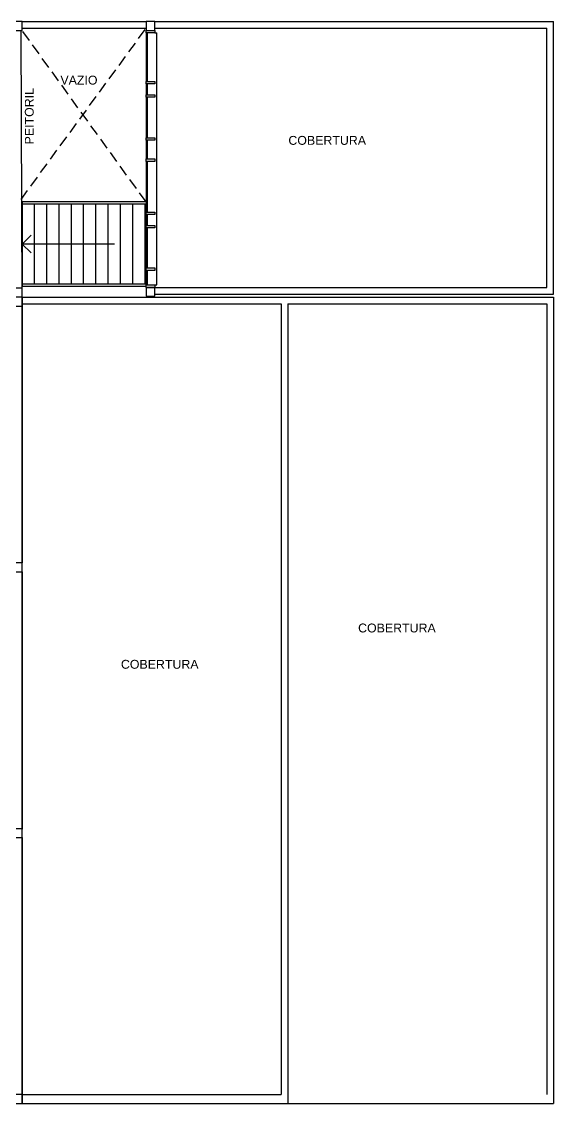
# Model space of a CAD drawing. Header units: millimetres. Extents: x 2280 to 2568, y 1267 to 1403.
# Drawn here: x 2312.22 to 2324.23, y 1266.86 to 1291.28 of the extents above; entities that cross this region are included whole.
import ezdxf

# ---------------------------------------------------------------- set-up
doc = ezdxf.new("R2010")
doc.units = ezdxf.units.MM
doc.linetypes.add('HIDDEN', pattern=[0.375, 0.25, -0.125])
for name, color, linetype in [('1', 1, 'Continuous'), ('ALV', 2, 'Continuous'), ('ALVENARIA', 2, 'Continuous'), ('ESQ', 1, 'Continuous'), ('ESQUADRIAS', 1, 'Continuous'), ('ESTRUT', 2, 'Continuous'), ('PISO', 1, 'Continuous'), ('PL-Áreas-Depto', 2, 'Continuous'), ('PROJ', 1, 'HIDDEN')]:
    doc.layers.add(name, color=color, linetype=linetype)
doc.styles.get("Standard").update_dxf_attribs({"font": 'arial.ttf'})

msp = doc.modelspace()

# ---------------------------------------------------------------- linework, layer by layer
at = {"layer": '1'}
msp.add_lwpolyline([(2314.315, 1286.258), (2312.232, 1286.258), (2312.435, 1286.461), (2312.232, 1286.258), (2312.435, 1286.056)], dxfattribs=at)
at = {"layer": 'ALV'}
for p, q in [((2312.232, 1291.278), (2315.032, 1291.278)), ((2312.232, 1291.128), (2315.032, 1291.128)), ((2315.232, 1291.278), (2324.232, 1291.278)), ((2315.232, 1291.128), (2324.082, 1291.128)), ((2324.082, 1285.278), (2324.082, 1291.128)), ((2324.232, 1285.128), (2324.232, 1291.278)), ((2312.232, 1285.278), (2312.232, 1285.278)), ((2315.032, 1285.278), (2324.082, 1285.278)), ((2315.032, 1285.278), (2315.032, 1285.128)), ((2312.232, 1285.058), (2318.231, 1285.058)), ((2312.232, 1285.058), (2312.232, 1284.858)), ((2315.232, 1285.128), (2324.232, 1285.128)), ((2318.231, 1285.058), (2324.232, 1285.058)), ((2324.232, 1285.058), (2324.232, 1266.858)), ((2312.232, 1284.908), (2318.081, 1284.908)), ((2318.081, 1284.908), (2318.081, 1267.058)), ((2318.231, 1284.908), (2318.231, 1266.858)), ((2318.231, 1284.908), (2324.082, 1284.908)), ((2324.082, 1284.908), (2324.082, 1267.058)), ((2312.232, 1267.058), (2318.081, 1267.058)), ((2312.232, 1267.058), (2312.232, 1266.858)), ((2312.232, 1266.858), (2324.232, 1266.858))]:
    msp.add_line(p, q, dxfattribs=at)
at = {"layer": 'ALVENARIA'}
for p, q in [((2312.232, 1284.858), (2312.232, 1279.058)), ((2312.232, 1278.858), (2312.232, 1273.049)), ((2312.232, 1272.858), (2312.232, 1267.058))]:
    msp.add_line(p, q, dxfattribs=at)
at = {"layer": 'ESQ'}
for p in [(2315.232, 1291.023), (2315.272, 1285.333)]:
    msp.add_line(p, (2315.272, 1291.023), dxfattribs=at)
at = {"layer": 'ESQUADRIAS'}
for p, q in [((2315.032, 1291.023), (2315.032, 1289.928)), ((2315.057, 1291.023), (2315.057, 1289.928)), ((2315.032, 1289.873), (2315.032, 1289.628)), ((2315.057, 1289.873), (2315.057, 1289.628)), ((2315.032, 1289.573), (2315.032, 1288.658)), ((2315.057, 1289.573), (2315.057, 1288.658)), ((2315.032, 1288.603), (2315.032, 1288.178)), ((2315.057, 1288.603), (2315.057, 1288.178)), ((2315.032, 1288.123), (2315.032, 1286.978)), ((2315.057, 1288.123), (2315.057, 1286.978)), ((2315.032, 1286.923), (2315.032, 1286.678)), ((2315.057, 1286.923), (2315.057, 1286.678)), ((2315.032, 1286.623), (2315.032, 1285.718)), ((2315.057, 1286.623), (2315.057, 1285.718)), ((2315.032, 1285.663), (2315.032, 1285.333)), ((2315.057, 1285.663), (2315.057, 1285.333)), ((2315.232, 1285.333), (2315.272, 1285.333)), ((2315.232, 1285.333), (2315.232, 1285.333))]:
    msp.add_line(p, q, dxfattribs=at)
for points in [[(2315.032, 1291.078), (2315.232, 1291.078), (2315.232, 1291.023), (2315.032, 1291.023)], [(2315.032, 1289.928), (2315.232, 1289.928), (2315.232, 1289.873), (2315.032, 1289.873)], [(2315.032, 1289.628), (2315.232, 1289.628), (2315.232, 1289.573), (2315.032, 1289.573)], [(2315.032, 1288.658), (2315.232, 1288.658), (2315.232, 1288.603), (2315.032, 1288.603)], [(2315.032, 1288.178), (2315.232, 1288.178), (2315.232, 1288.123), (2315.032, 1288.123)], [(2315.032, 1286.978), (2315.232, 1286.978), (2315.232, 1286.923), (2315.032, 1286.923)], [(2315.032, 1286.678), (2315.232, 1286.678), (2315.232, 1286.623), (2315.032, 1286.623)], [(2315.032, 1285.718), (2315.232, 1285.718), (2315.232, 1285.663), (2315.032, 1285.663)], [(2315.032, 1285.333), (2315.232, 1285.333), (2315.232, 1285.278), (2315.032, 1285.278)]]:
    msp.add_lwpolyline(points, close=True, dxfattribs=at)
at = {"layer": 'ESTRUT'}
for points in [[(2312.232, 1291.278), (2312.032, 1291.278), (2312.032, 1291.078), (2312.232, 1291.078)], [(2315.232, 1291.278), (2315.032, 1291.278), (2315.032, 1291.078), (2315.232, 1291.078)], [(2312.232, 1285.264), (2312.032, 1285.264), (2312.032, 1285.064), (2312.232, 1285.064)], [(2315.232, 1285.278), (2315.032, 1285.278), (2315.032, 1285.078), (2315.232, 1285.078)], [(2312.232, 1285.058), (2312.032, 1285.058), (2312.032, 1284.858), (2312.232, 1284.858)], [(2312.232, 1279.058), (2312.032, 1279.058), (2312.032, 1278.858), (2312.232, 1278.858)], [(2312.232, 1273.058), (2312.032, 1273.058), (2312.032, 1272.858), (2312.232, 1272.858)], [(2312.232, 1267.058), (2312.032, 1267.058), (2312.032, 1266.858), (2312.232, 1266.858)]]:
    msp.add_lwpolyline(points, close=True, dxfattribs=at)
at = {"layer": 'PISO'}
for p, q in [((2312.232, 1287.208), (2312.232, 1285.308)), ((2315.032, 1287.208), (2312.232, 1287.208)), ((2315.032, 1287.158), (2312.232, 1287.158)), ((2312.51, 1285.358), (2312.51, 1287.158)), ((2312.787, 1285.358), (2312.787, 1287.158)), ((2313.065, 1285.358), (2313.065, 1287.158)), ((2313.343, 1285.358), (2313.343, 1287.158)), ((2313.621, 1285.358), (2313.621, 1287.158)), ((2313.899, 1285.358), (2313.899, 1287.158)), ((2314.176, 1285.358), (2314.176, 1287.158)), ((2314.454, 1285.358), (2314.454, 1287.158)), ((2314.732, 1285.358), (2314.732, 1287.158)), ((2315.01, 1285.358), (2315.01, 1287.158)), ((2312.232, 1285.358), (2315.032, 1285.358)), ((2312.232, 1285.308), (2315.032, 1285.308))]:
    msp.add_line(p, q, dxfattribs=at)
at = {"layer": 'PL-Áreas-Depto'}
msp.add_lwpolyline([(2300.032, 1266.858), (2312.232, 1266.858), (2312.232, 1285.064), (2312.232, 1285.064), (2312.207, 1291.078)], dxfattribs=at)
at = {"layer": 'PROJ', "color": 1}
for p, q in [((2312.207, 1287.264), (2315.032, 1291.128)), ((2315.032, 1287.208), (2312.232, 1291.078))]:
    msp.add_line(p, q, dxfattribs=at)

# ---------------------------------------------------------------- texts
at = {"layer": 'ALV'}
for s, p in [('VAZIO', (2313.096, 1289.858)), ('COBERTURA', (2318.246, 1288.498)), ('COBERTURA', (2319.821, 1277.49)), ('COBERTURA', (2314.463, 1276.67))]:
    msp.add_text(s, height=0.2, dxfattribs=at).set_placement(p)
msp.add_text('PEITORIL', height=0.2, rotation=90, dxfattribs=at).set_placement((2312.493, 1288.507))

doc.saveas('drawing.dxf')
